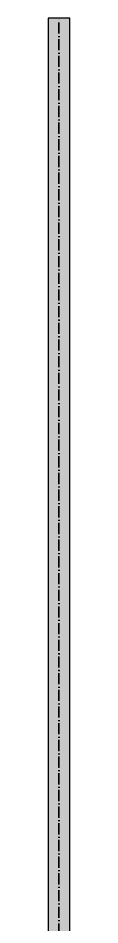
# Model space of a CAD drawing. Header units: millimetres. Extents: x -1030105 to 906887, y -616134 to 1220667.
# Drawn here: x 760823 to 767825, y -9644 to 283836 of the extents above; entities that cross this region are included whole.
import ezdxf

# ---------------------------------------------------------------- set-up
doc = ezdxf.new("R2010")
doc.units = ezdxf.units.MM
doc.header["$MEASUREMENT"] = 0
doc.linetypes.add('Xref-LBC-Plot$0$ACAD_ISO10W100', pattern=[18, 12, -3, 0, -3])
doc.layers.add('A-DG-Giao thong', color=1, linetype='Continuous')

msp = doc.modelspace()

# ---------------------------------------------------------------- hatches: boundary and pattern name
at = {"layer": 'A-DG-Giao thong'}
h = msp.add_hatch(dxfattribs=at)
h.set_pattern_fill('CROSS', color=8, scale=300, angle=0.00001394)
h.set_pattern_definition([(1.4e-05, (653868, -173963.79), (74.999982, 75.000018), [37.5, -112.5]), (90.000014, (653886.75, -173982.54), (-75.000018, 74.999982), [37.5, -112.5])])
h.paths.add_polyline_path([(767823, -190963.79), (767823, 283836.21), (760823, 283836.21), (760823, -190963.79)])
h = msp.add_hatch(dxfattribs=at)
h.set_pattern_fill('CROSS', color=256, scale=2000, angle=0.00001394)
h.set_pattern_definition([(1.4e-05, (-304572, 1.6), (499.99988, 500.00012), [250, -750]), (90.000014, (-304447, -123.4), (-500.00012, 499.99988), [250, -750])])
h.paths.add_polyline_path([(767825, -190975), (767825, 283825), (760825, 283825), (760825, -190975)])

# ---------------------------------------------------------------- linework, layer by layer
at = {"layer": 'A-DG-Giao thong', "color": 8, "linetype": 'Xref-LBC-Plot$0$ACAD_ISO10W100', "ltscale": 300}
for p, q in [((764323, -190963.79), (764323, 283836.209)), ((764325, -190975), (764325, 283825))]:
    msp.add_line(p, q, dxfattribs=at)
at = {"layer": 'A-DG-Giao thong'}
msp.add_lwpolyline([(767825, 283825), (760825, 283825), (760825, -190975), (767825, -190975), (767825, 283825)], dxfattribs=at)

doc.saveas('drawing.dxf')
